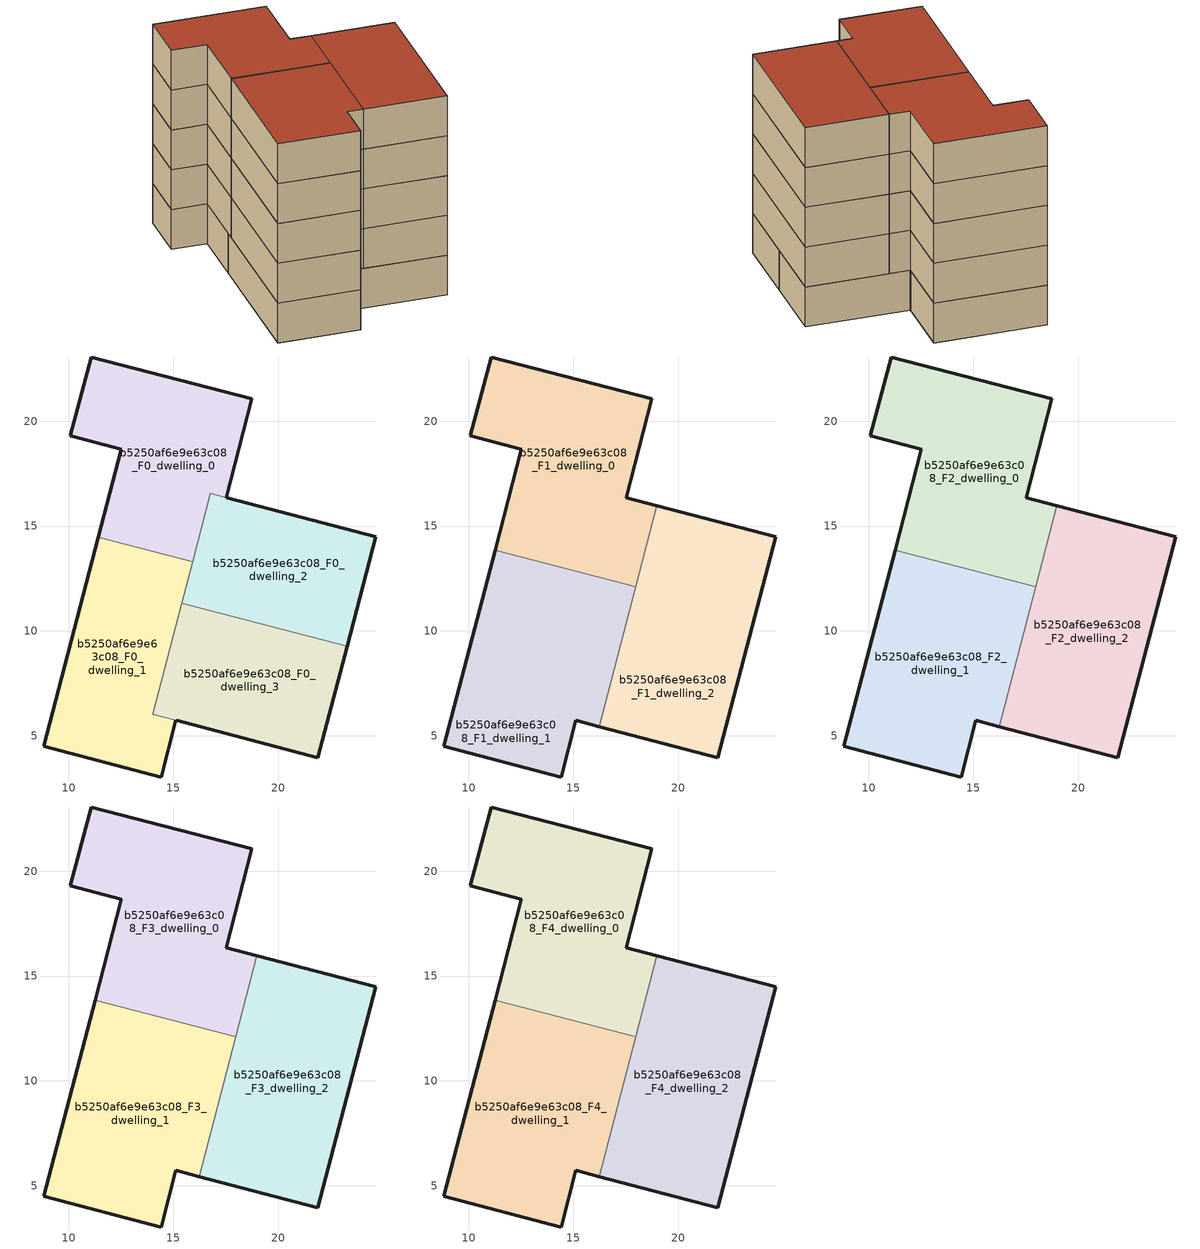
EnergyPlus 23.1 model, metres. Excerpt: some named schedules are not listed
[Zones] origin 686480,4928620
b5250af6e9e63c08_F0_dwelling_0
 floor ground (EU_floor_Construction): 15.92,13.31 16.77,16.56 17.53,16.36 18.75,21.07 11.08,23.07 10.09,19.31 12.52,18.68 11.43,14.48 z0
 wall outside (EU_wall_Construction): 11.43,14.48 12.52,18.68 10.09,19.31 11.08,23.07 18.75,21.07 17.53,16.36 z0:3
 wall to b5250af6e9e63c08_F0_dwelling_1 (EU_wall_Construction): 15.92,13.31 11.43,14.48 z0:3
 wall to b5250af6e9e63c08_F0_dwelling_2 (EU_wall_Construction): 17.53,16.36 16.77,16.56 / 16.77,16.55 15.92,13.31 z0:3
b5250af6e9e63c08_F0_dwelling_1
 floor ground (EU_floor_Construction): 14.42,3.03 15.12,5.73 14.02,6.02 15.92,13.31 11.43,14.48 8.82,4.49 z0
 wall outside (EU_wall_Construction): 15.12,5.73 14.42,3.03 8.82,4.49 11.43,14.48 z0:3
 wall to b5250af6e9e63c08_F0_dwelling_3 (EU_wall_Construction): 15.4,11.32 14.02,6.02 15.12,5.73 z0:3
 wall to b5250af6e9e63c08_F0_dwelling_2 (EU_wall_Construction): 15.92,13.31 15.4,11.32 z0:3
b5250af6e9e63c08_F0_dwelling_2
 floor ground (EU_floor_Construction): 23.29,9.27 24.65,14.5 16.77,16.55 15.4,11.32 z0
 wall outside (EU_wall_Construction): 17.54,16.36 24.65,14.5 23.29,9.27 z0:3
 wall to b5250af6e9e63c08_F0_dwelling_3 (EU_wall_Construction): 23.29,9.27 15.4,11.32 z0:3
b5250af6e9e63c08_F0_dwelling_3
 floor ground (EU_floor_Construction): 21.9,3.95 23.29,9.27 15.4,11.32 14.02,6.02 z0
 wall outside (EU_wall_Construction): 23.29,9.27 21.9,3.95 15.13,5.73 z0:3
b5250af6e9e63c08_F1_dwelling_0
 floor to b5250af6e9e63c08_F0_dwelling_0 (EU_floor_Construction): 15.92,13.31 16.77,16.56 17.53,16.36 18.75,21.07 11.08,23.07 10.09,19.31 12.52,18.68 11.43,14.48 z3
 floor to b5250af6e9e63c08_F0_dwelling_2 (EU_floor_Construction): 17.97,12.11 18.98,15.98 16.77,16.56 15.76,12.68 z3
 floor to b5250af6e9e63c08_F0_dwelling_1 (EU_floor_Construction): 15.76,12.68 15.92,13.31 11.43,14.48 11.27,13.85 z3
 wall outside (EU_wall_Construction): 11.27,13.86 12.52,18.68 10.09,19.31 11.08,23.07 18.75,21.07 17.53,16.36 18.98,15.98 z3:6
 wall to b5250af6e9e63c08_F1_dwelling_1 (EU_wall_Construction): 17.97,12.11 11.27,13.86 z3:6
 wall to b5250af6e9e63c08_F1_dwelling_2 (EU_wall_Construction): 18.98,15.98 17.97,12.11 z3:6
b5250af6e9e63c08_F1_dwelling_1
 floor to b5250af6e9e63c08_F0_dwelling_1 (EU_floor_Construction): 14.42,3.03 15.12,5.73 14.02,6.02 15.76,12.68 11.27,13.85 8.82,4.49 z3
 floor to b5250af6e9e63c08_F0_dwelling_3 (EU_floor_Construction): 16.23,5.44 17.62,10.74 15.4,11.32 14.02,6.02 z3
 floor to b5250af6e9e63c08_F0_dwelling_2 (EU_floor_Construction): 17.62,10.74 17.97,12.11 15.76,12.68 15.4,11.32 z3
 wall outside (EU_wall_Construction): 16.23,5.44 15.12,5.73 14.42,3.03 8.82,4.49 11.27,13.86 z3:6
 wall to b5250af6e9e63c08_F1_dwelling_2 (EU_wall_Construction): 17.97,12.11 16.23,5.44 z3:6
b5250af6e9e63c08_F1_dwelling_2
 floor to b5250af6e9e63c08_F0_dwelling_2 (EU_floor_Construction): 23.29,9.27 24.65,14.5 18.98,15.98 17.62,10.74 z3
 floor to b5250af6e9e63c08_F0_dwelling_3 (EU_floor_Construction): 21.9,3.95 23.29,9.27 17.62,10.74 16.23,5.44 z3
 wall outside (EU_wall_Construction): 18.98,15.98 24.65,14.5 21.9,3.95 16.23,5.44 z3:6
b5250af6e9e63c08_F2_dwelling_0
 floor to b5250af6e9e63c08_F1_dwelling_0 (EU_floor_Construction): 17.97,12.11 18.98,15.98 17.53,16.36 18.75,21.07 11.08,23.07 10.09,19.31 12.52,18.68 11.27,13.86 z6
 wall outside (EU_wall_Construction): 11.27,13.86 12.52,18.68 10.09,19.31 11.08,23.07 18.75,21.07 17.53,16.36 18.98,15.98 z6:9
 wall to b5250af6e9e63c08_F2_dwelling_1 (EU_wall_Construction): 17.97,12.11 11.27,13.86 z6:9
 wall to b5250af6e9e63c08_F2_dwelling_2 (EU_wall_Construction): 18.98,15.98 17.97,12.11 z6:9
b5250af6e9e63c08_F2_dwelling_1
 floor to b5250af6e9e63c08_F1_dwelling_1 (EU_floor_Construction): 16.23,5.44 17.97,12.11 11.27,13.86 8.82,4.49 14.42,3.03 15.12,5.73 z6
 wall outside (EU_wall_Construction): 16.23,5.44 15.12,5.73 14.42,3.03 8.82,4.49 11.27,13.86 z6:9
 wall to b5250af6e9e63c08_F2_dwelling_2 (EU_wall_Construction): 17.97,12.11 16.23,5.44 z6:9
b5250af6e9e63c08_F2_dwelling_2
 floor to b5250af6e9e63c08_F1_dwelling_2 (EU_floor_Construction): 21.9,3.95 24.65,14.5 18.98,15.98 16.23,5.44 z6
 wall outside (EU_wall_Construction): 18.98,15.98 24.65,14.5 21.9,3.95 16.23,5.44 z6:9
b5250af6e9e63c08_F3_dwelling_0
 floor to b5250af6e9e63c08_F2_dwelling_0 (EU_floor_Construction): 17.97,12.11 18.98,15.98 17.53,16.36 18.75,21.07 11.08,23.07 10.09,19.31 12.52,18.68 11.27,13.86 z9
 wall outside (EU_wall_Construction): 11.27,13.86 12.52,18.68 10.09,19.31 11.08,23.07 18.75,21.07 17.53,16.36 18.98,15.98 z9:12
 wall to b5250af6e9e63c08_F3_dwelling_1 (EU_wall_Construction): 17.97,12.11 11.27,13.86 z9:12
 wall to b5250af6e9e63c08_F3_dwelling_2 (EU_wall_Construction): 18.98,15.98 17.97,12.11 z9:12
b5250af6e9e63c08_F3_dwelling_1
 floor to b5250af6e9e63c08_F2_dwelling_1 (EU_floor_Construction): 16.23,5.44 17.97,12.11 11.27,13.86 8.82,4.49 14.42,3.03 15.12,5.73 z9
 wall outside (EU_wall_Construction): 16.23,5.44 15.12,5.73 14.42,3.03 8.82,4.49 11.27,13.86 z9:12
 wall to b5250af6e9e63c08_F3_dwelling_2 (EU_wall_Construction): 17.97,12.11 16.23,5.44 z9:12
b5250af6e9e63c08_F3_dwelling_2
 floor to b5250af6e9e63c08_F2_dwelling_2 (EU_floor_Construction): 21.9,3.95 24.65,14.5 18.98,15.98 16.23,5.44 z9
 wall outside (EU_wall_Construction): 18.98,15.98 24.65,14.5 21.9,3.95 16.23,5.44 z9:12
b5250af6e9e63c08_F4_dwelling_0
 floor to b5250af6e9e63c08_F3_dwelling_0 (EU_floor_Construction): 17.97,12.11 18.98,15.98 17.53,16.36 18.75,21.07 11.08,23.07 10.09,19.31 12.52,18.68 11.27,13.86 z12
 wall outside (EU_wall_Construction): 11.27,13.86 12.52,18.68 10.09,19.31 11.08,23.07 18.75,21.07 17.53,16.36 18.98,15.98 z12:15
 wall to b5250af6e9e63c08_F4_dwelling_1 (EU_wall_Construction): 17.97,12.11 11.27,13.86 z12:15
 wall to b5250af6e9e63c08_F4_dwelling_2 (EU_wall_Construction): 18.98,15.98 17.97,12.11 z12:15
 roof outside (EU_roof_Construction): 18.75,21.07 17.53,16.36 18.98,15.98 17.97,12.11 11.27,13.86 12.52,18.68 10.09,19.31 11.08,23.07 z15
b5250af6e9e63c08_F4_dwelling_1
 floor to b5250af6e9e63c08_F3_dwelling_1 (EU_floor_Construction): 16.23,5.44 17.97,12.11 11.27,13.86 8.82,4.49 14.42,3.03 15.12,5.73 z12
 wall outside (EU_wall_Construction): 16.23,5.44 15.12,5.73 14.42,3.03 8.82,4.49 11.27,13.86 z12:15
 wall to b5250af6e9e63c08_F4_dwelling_2 (EU_wall_Construction): 17.97,12.11 16.23,5.44 z12:15
 roof outside (EU_roof_Construction): 17.97,12.11 16.23,5.44 15.12,5.73 14.42,3.03 8.82,4.49 11.27,13.86 z15
b5250af6e9e63c08_F4_dwelling_2
 floor to b5250af6e9e63c08_F3_dwelling_2 (EU_floor_Construction): 21.9,3.95 24.65,14.5 18.98,15.98 16.23,5.44 z12
 wall outside (EU_wall_Construction): 18.98,15.98 24.65,14.5 21.9,3.95 16.23,5.44 z12:15
 roof outside (EU_roof_Construction): 24.65,14.5 21.9,3.95 16.23,5.44 18.98,15.98 z15
[Building]
EU S2 Campaign: North Axis=0; Terrain=City; Solar Distribution=FullExterior
[Site:Location]
Bologna: Latitude=44.5; Longitude=11.25; Time Zone=1; Elevation=37
[SizingPeriod:WeatherFileDays]
AnnualSizingPeriod: Begin Month=1; Begin Day of Month=1; End Month=12; End Day of Month=31; Day of Week for Start Day=Monday; Use Weather File Daylight Saving Period=No; Use Weather File Rain and Snow Indicators=No
[MATERIAL]
EU_InternalMass_Material: Roughness=MediumRough; Thickness=0.1; Conductivity=1; Density=1800; Specific Heat=900; Thermal Absorptance=0.9; Solar Absorptance=0.7; Visible Absorptance=0.7
[MATERIAL:NOMASS] Roughness=MediumRough; Thermal Absorptance=0.9; Solar Absorptance=0.7; Visible Absorptance=0.7
Name | Thermal Resistance
EU_wall_NoMass | 0.905828
EU_roof_NoMass | 0.37593
EU_floor_NoMass | 0.67114
[CONSTRUCTION]
EU_wall_Construction: EU_wall_NoMass
EU_roof_Construction: EU_roof_NoMass
EU_floor_Construction: EU_floor_NoMass
EU_InternalMass_Construction: EU_InternalMass_Material
[ZONE] Type=1; Multiplier=1; Ceiling Height=autocalculate; Floor Area=autocalculate; Part of Total Floor Area=Yes
Name | Volume
b5250af6e9e63c08_F0_dwelling_0 | 155.249
b5250af6e9e63c08_F1_dwelling_0; b5250af6e9e63c08_F2_dwelling_0; b5250af6e9e63c08_F3_dwelling_0; b5250af6e9e63c08_F4_dwelling_0 | 191.69
b5250af6e9e63c08_F0_dwelling_1 | 153.327
b5250af6e9e63c08_F1_dwelling_1; b5250af6e9e63c08_F2_dwelling_1; b5250af6e9e63c08_F3_dwelling_1; b5250af6e9e63c08_F4_dwelling_1 | 191.7
b5250af6e9e63c08_F0_dwelling_2 | 132.218
b5250af6e9e63c08_F1_dwelling_2; b5250af6e9e63c08_F2_dwelling_2; b5250af6e9e63c08_F3_dwelling_2; b5250af6e9e63c08_F4_dwelling_2 | 191.678
b5250af6e9e63c08_F0_dwelling_3 | 134.183
[INTERNALMASS] Construction=EU_InternalMass_Construction
Name | Zone or ZoneList | Surface Area
b5250af6e9e63c08_F0_dwelling_0_EU_InternalMass | b5250af6e9e63c08_F0_dwelling_0 | 51.7498
b5250af6e9e63c08_F0_dwelling_1_EU_InternalMass | b5250af6e9e63c08_F0_dwelling_1 | 51.1079
b5250af6e9e63c08_F0_dwelling_2_EU_InternalMass | b5250af6e9e63c08_F0_dwelling_2 | 44.0915
b5250af6e9e63c08_F0_dwelling_3_EU_InternalMass | b5250af6e9e63c08_F0_dwelling_3 | 44.729
b5250af6e9e63c08_F1_dwelling_0_EU_InternalMass | b5250af6e9e63c08_F1_dwelling_0 | 63.8961
b5250af6e9e63c08_F1_dwelling_1_EU_InternalMass | b5250af6e9e63c08_F1_dwelling_1 | 63.9005
b5250af6e9e63c08_F1_dwelling_2_EU_InternalMass | b5250af6e9e63c08_F1_dwelling_2 | 63.8928
b5250af6e9e63c08_F2_dwelling_0_EU_InternalMass | b5250af6e9e63c08_F2_dwelling_0 | 63.8961
b5250af6e9e63c08_F2_dwelling_1_EU_InternalMass | b5250af6e9e63c08_F2_dwelling_1 | 63.9005
b5250af6e9e63c08_F2_dwelling_2_EU_InternalMass | b5250af6e9e63c08_F2_dwelling_2 | 63.8928
b5250af6e9e63c08_F3_dwelling_0_EU_InternalMass | b5250af6e9e63c08_F3_dwelling_0 | 63.8961
b5250af6e9e63c08_F3_dwelling_1_EU_InternalMass | b5250af6e9e63c08_F3_dwelling_1 | 63.9005
b5250af6e9e63c08_F3_dwelling_2_EU_InternalMass | b5250af6e9e63c08_F3_dwelling_2 | 63.8928
b5250af6e9e63c08_F4_dwelling_0_EU_InternalMass | b5250af6e9e63c08_F4_dwelling_0 | 63.8961
b5250af6e9e63c08_F4_dwelling_1_EU_InternalMass | b5250af6e9e63c08_F4_dwelling_1 | 63.9005
b5250af6e9e63c08_F4_dwelling_2_EU_InternalMass | b5250af6e9e63c08_F4_dwelling_2 | 63.8928
[OTHEREQUIPMENT] Fuel Type=Electricity; Design Level Calculation Method=Watts/Area; Power per Zone Floor Area=1; Fraction Latent=0; Fraction Radiant=0; Fraction Lost=0; Carbon Dioxide Generation Rate=0; EndUse Subcategory=EU_Step8_InternalGains
Name | Zone or ZoneList or Space or SpaceList | Schedule
EU_Step8_InternalGain_b5250af6e9e63c08_F0_dwelling_0_f000 | b5250af6e9e63c08_F0_dwelling_0 | EU_Step8_GainSchedule_b5250af6e9e63c08_F0_dwelling_0_f000
EU_Step8_InternalGain_b5250af6e9e63c08_F0_dwelling_1_f000 | b5250af6e9e63c08_F0_dwelling_1 | EU_Step8_GainSchedule_b5250af6e9e63c08_F0_dwelling_1_f000
EU_Step8_InternalGain_b5250af6e9e63c08_F0_dwelling_2_f000 | b5250af6e9e63c08_F0_dwelling_2 | EU_Step8_GainSchedule_b5250af6e9e63c08_F0_dwelling_2_f000
EU_Step8_InternalGain_b5250af6e9e63c08_F0_dwelling_3_f000 | b5250af6e9e63c08_F0_dwelling_3 | EU_Step8_GainSchedule_b5250af6e9e63c08_F0_dwelling_3_f000
EU_Step8_InternalGain_b5250af6e9e63c08_F1_dwelling_0_f000 | b5250af6e9e63c08_F1_dwelling_0 | EU_Step8_GainSchedule_b5250af6e9e63c08_F1_dwelling_0_f000
EU_Step8_InternalGain_b5250af6e9e63c08_F1_dwelling_1_f000 | b5250af6e9e63c08_F1_dwelling_1 | EU_Step8_GainSchedule_b5250af6e9e63c08_F1_dwelling_1_f000
EU_Step8_InternalGain_b5250af6e9e63c08_F1_dwelling_2_f000 | b5250af6e9e63c08_F1_dwelling_2 | EU_Step8_GainSchedule_b5250af6e9e63c08_F1_dwelling_2_f000
EU_Step8_InternalGain_b5250af6e9e63c08_F2_dwelling_0_f000 | b5250af6e9e63c08_F2_dwelling_0 | EU_Step8_GainSchedule_b5250af6e9e63c08_F2_dwelling_0_f000
EU_Step8_InternalGain_b5250af6e9e63c08_F2_dwelling_1_f000 | b5250af6e9e63c08_F2_dwelling_1 | EU_Step8_GainSchedule_b5250af6e9e63c08_F2_dwelling_1_f000
EU_Step8_InternalGain_b5250af6e9e63c08_F2_dwelling_2_f000 | b5250af6e9e63c08_F2_dwelling_2 | EU_Step8_GainSchedule_b5250af6e9e63c08_F2_dwelling_2_f000
EU_Step8_InternalGain_b5250af6e9e63c08_F3_dwelling_0_f000 | b5250af6e9e63c08_F3_dwelling_0 | EU_Step8_GainSchedule_b5250af6e9e63c08_F3_dwelling_0_f000
EU_Step8_InternalGain_b5250af6e9e63c08_F3_dwelling_1_f000 | b5250af6e9e63c08_F3_dwelling_1 | EU_Step8_GainSchedule_b5250af6e9e63c08_F3_dwelling_1_f000
EU_Step8_InternalGain_b5250af6e9e63c08_F3_dwelling_2_f000 | b5250af6e9e63c08_F3_dwelling_2 | EU_Step8_GainSchedule_b5250af6e9e63c08_F3_dwelling_2_f000
EU_Step8_InternalGain_b5250af6e9e63c08_F4_dwelling_0_f000 | b5250af6e9e63c08_F4_dwelling_0 | EU_Step8_GainSchedule_b5250af6e9e63c08_F4_dwelling_0_f000
EU_Step8_InternalGain_b5250af6e9e63c08_F4_dwelling_1_f000 | b5250af6e9e63c08_F4_dwelling_1 | EU_Step8_GainSchedule_b5250af6e9e63c08_F4_dwelling_1_f000
EU_Step8_InternalGain_b5250af6e9e63c08_F4_dwelling_2_f000 | b5250af6e9e63c08_F4_dwelling_2 | EU_Step8_GainSchedule_b5250af6e9e63c08_F4_dwelling_2_f000
[ZONEVENTILATION:DESIGNFLOWRATE] Schedule=EU_AlwaysOn; Design Flow Rate Calculation Method=AirChanges/Hour; Air Changes per Hour=0.73129; Ventilation Type=Natural; Fan Pressure Rise=0; Fan Total Efficiency=1; Constant Term Coefficient=1; Temperature Term Coefficient=0; Velocity Term Coefficient=0; Velocity Squared Term Coefficient=0; Minimum Indoor Temperature=-100; Maximum Indoor Temperature=100; Delta Temperature=-100; Minimum Outdoor Temperature=-100; Maximum Outdoor Temperature=100; Maximum Wind Speed=40
Name | Zone or ZoneList or Space or SpaceList
EU_ConstantAir_b5250af6e9e63c08_F0_dwelling_0 | b5250af6e9e63c08_F0_dwelling_0
EU_ConstantAir_b5250af6e9e63c08_F0_dwelling_1 | b5250af6e9e63c08_F0_dwelling_1
EU_ConstantAir_b5250af6e9e63c08_F0_dwelling_2 | b5250af6e9e63c08_F0_dwelling_2
EU_ConstantAir_b5250af6e9e63c08_F0_dwelling_3 | b5250af6e9e63c08_F0_dwelling_3
EU_ConstantAir_b5250af6e9e63c08_F1_dwelling_0 | b5250af6e9e63c08_F1_dwelling_0
EU_ConstantAir_b5250af6e9e63c08_F1_dwelling_1 | b5250af6e9e63c08_F1_dwelling_1
EU_ConstantAir_b5250af6e9e63c08_F1_dwelling_2 | b5250af6e9e63c08_F1_dwelling_2
EU_ConstantAir_b5250af6e9e63c08_F2_dwelling_0 | b5250af6e9e63c08_F2_dwelling_0
EU_ConstantAir_b5250af6e9e63c08_F2_dwelling_1 | b5250af6e9e63c08_F2_dwelling_1
EU_ConstantAir_b5250af6e9e63c08_F2_dwelling_2 | b5250af6e9e63c08_F2_dwelling_2
EU_ConstantAir_b5250af6e9e63c08_F3_dwelling_0 | b5250af6e9e63c08_F3_dwelling_0
EU_ConstantAir_b5250af6e9e63c08_F3_dwelling_1 | b5250af6e9e63c08_F3_dwelling_1
EU_ConstantAir_b5250af6e9e63c08_F3_dwelling_2 | b5250af6e9e63c08_F3_dwelling_2
EU_ConstantAir_b5250af6e9e63c08_F4_dwelling_0 | b5250af6e9e63c08_F4_dwelling_0
EU_ConstantAir_b5250af6e9e63c08_F4_dwelling_1 | b5250af6e9e63c08_F4_dwelling_1
EU_ConstantAir_b5250af6e9e63c08_F4_dwelling_2 | b5250af6e9e63c08_F4_dwelling_2
[HVACTEMPLATE:THERMOSTAT] Constant Heating Setpoint=20; Constant Cooling Setpoint=50
EU_HeatOnly_b5250af6e9e63c08_F0_dwelling_0; EU_HeatOnly_b5250af6e9e63c08_F0_dwelling_1; EU_HeatOnly_b5250af6e9e63c08_F0_dwelling_2; EU_HeatOnly_b5250af6e9e63c08_F0_dwelling_3; EU_HeatOnly_b5250af6e9e63c08_F1_dwelling_0; EU_HeatOnly_b5250af6e9e63c08_F1_dwelling_1; EU_HeatOnly_b5250af6e9e63c08_F1_dwelling_2; EU_HeatOnly_b5250af6e9e63c08_F2_dwelling_0; EU_HeatOnly_b5250af6e9e63c08_F2_dwelling_1; EU_HeatOnly_b5250af6e9e63c08_F2_dwelling_2; EU_HeatOnly_b5250af6e9e63c08_F3_dwelling_0; EU_HeatOnly_b5250af6e9e63c08_F3_dwelling_1; EU_HeatOnly_b5250af6e9e63c08_F3_dwelling_2; EU_HeatOnly_b5250af6e9e63c08_F4_dwelling_0; EU_HeatOnly_b5250af6e9e63c08_F4_dwelling_1; EU_HeatOnly_b5250af6e9e63c08_F4_dwelling_2
[HVACTEMPLATE:ZONE:IDEALLOADSAIRSYSTEM] System Availability Schedule=EU_AlwaysOn; Maximum Heating Supply Air Temperature=50; Minimum Cooling Supply Air Temperature=13; Maximum Heating Supply Air Humidity Ratio=0.0156; Minimum Cooling Supply Air Humidity Ratio=0.0077; Heating Limit=NoLimit; Cooling Limit=NoLimit; Heating Availability Schedule=EU_AlwaysOn; Cooling Availability Schedule=EU_CoolingOff; Dehumidification Control Type=ConstantSensibleHeatRatio; Cooling Sensible Heat Ratio=0.7; Dehumidification Setpoint=60; Humidification Control Type=None; Humidification Setpoint=30; Outdoor Air Method=None; Outdoor Air Flow Rate per Person=0.00944; Outdoor Air Flow Rate per Zone Floor Area=0; Outdoor Air Flow Rate per Zone=0; Demand Controlled Ventilation Type=None; Outdoor Air Economizer Type=NoEconomizer; Heat Recovery Type=None; Sensible Heat Recovery Effectiveness=0.7; Latent Heat Recovery Effectiveness=0.65
Name | Template Thermostat
b5250af6e9e63c08_F0_dwelling_0 | EU_HeatOnly_b5250af6e9e63c08_F0_dwelling_0
b5250af6e9e63c08_F0_dwelling_1 | EU_HeatOnly_b5250af6e9e63c08_F0_dwelling_1
b5250af6e9e63c08_F0_dwelling_2 | EU_HeatOnly_b5250af6e9e63c08_F0_dwelling_2
b5250af6e9e63c08_F0_dwelling_3 | EU_HeatOnly_b5250af6e9e63c08_F0_dwelling_3
b5250af6e9e63c08_F1_dwelling_0 | EU_HeatOnly_b5250af6e9e63c08_F1_dwelling_0
b5250af6e9e63c08_F1_dwelling_1 | EU_HeatOnly_b5250af6e9e63c08_F1_dwelling_1
b5250af6e9e63c08_F1_dwelling_2 | EU_HeatOnly_b5250af6e9e63c08_F1_dwelling_2
b5250af6e9e63c08_F2_dwelling_0 | EU_HeatOnly_b5250af6e9e63c08_F2_dwelling_0
b5250af6e9e63c08_F2_dwelling_1 | EU_HeatOnly_b5250af6e9e63c08_F2_dwelling_1
b5250af6e9e63c08_F2_dwelling_2 | EU_HeatOnly_b5250af6e9e63c08_F2_dwelling_2
